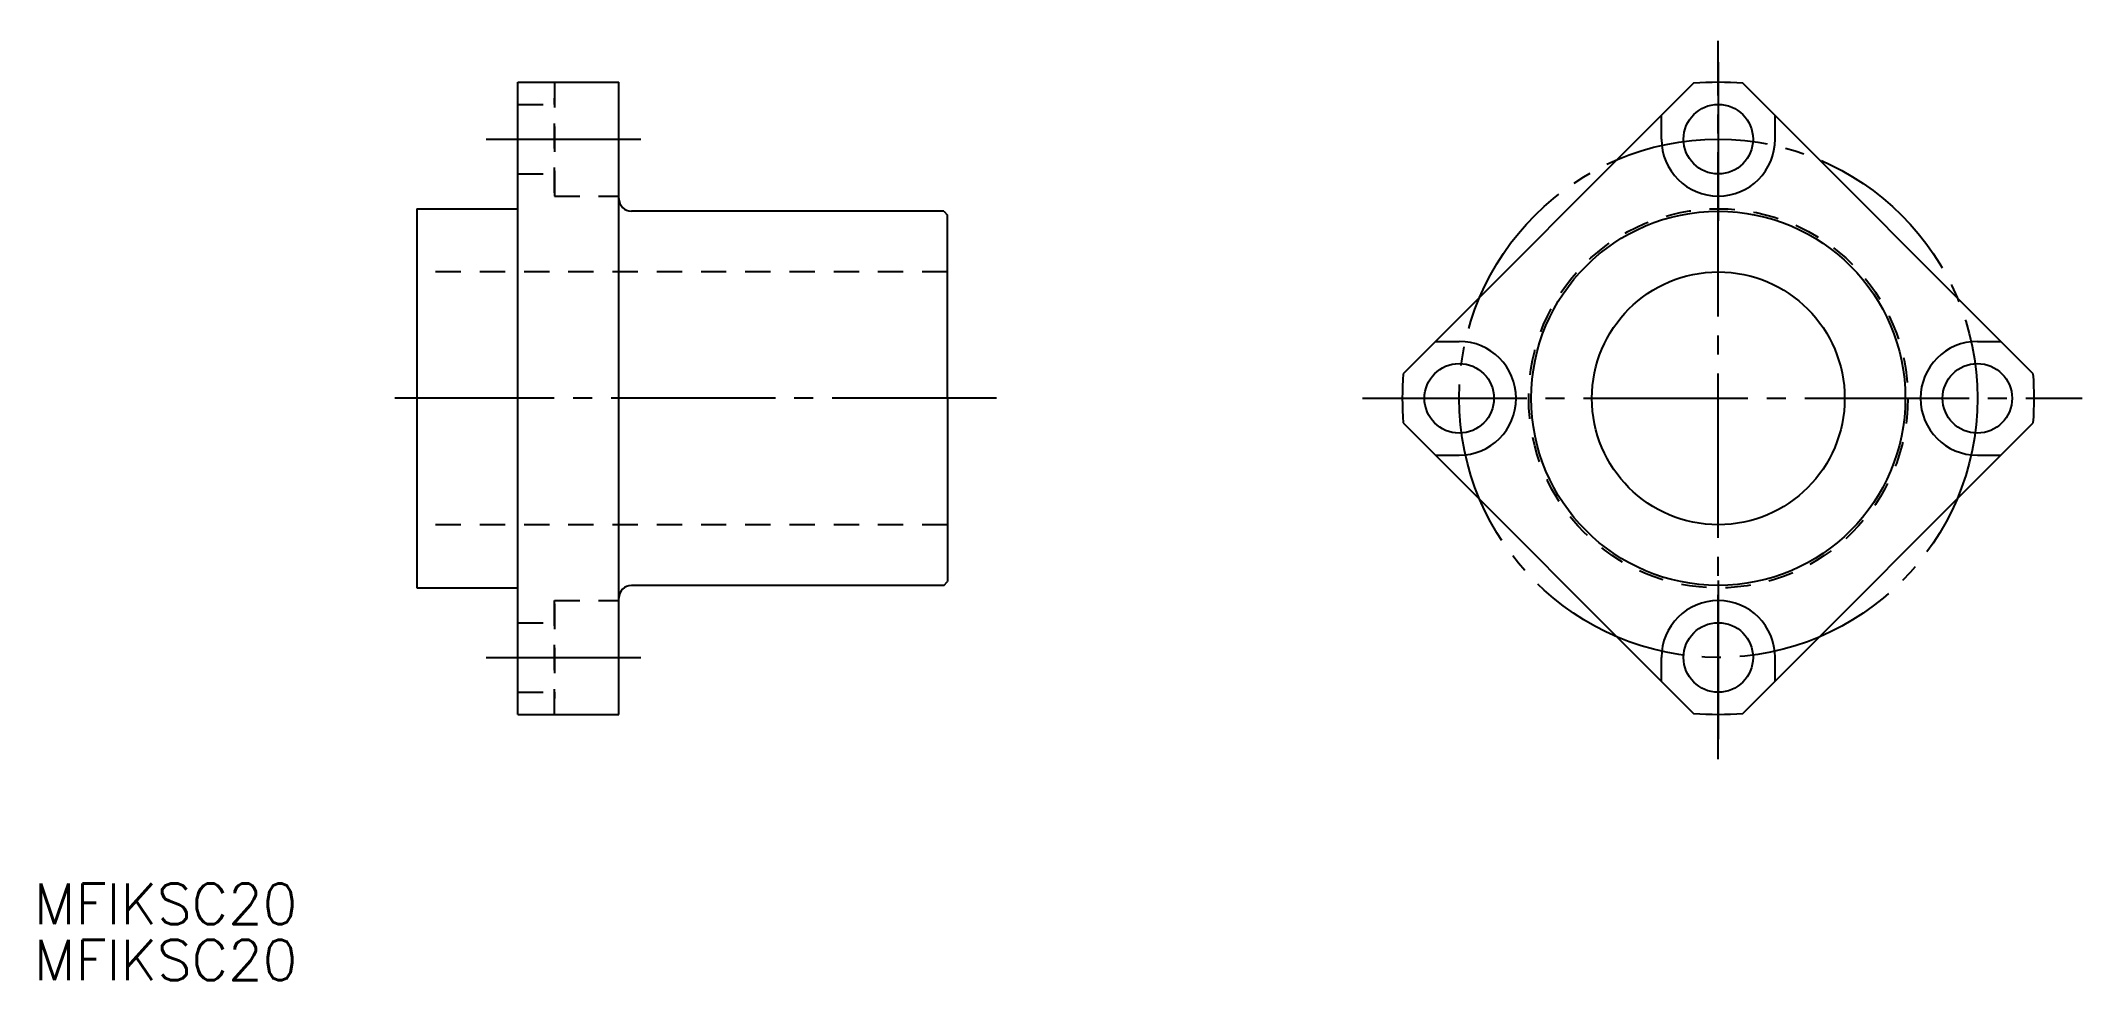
# Model space of a CAD drawing. Extents: x 80 to 242, y 139 to 213.
import ezdxf

# ---------------------------------------------------------------- set-up
doc = ezdxf.new("R2010")
doc.units = 0
doc.linetypes.add('CENTER', pattern=[17.5, 13, -1.5, 1.5, -1.5])
doc.linetypes.add('DASHED', pattern=[3.5, 2, -1.5])
doc.layers.get('0').update_dxf_attribs({"linetype": 'CONTINUOUS'})
doc.layers.add('CENTER', color=1, linetype='CENTER')
doc.styles.get("Standard").update_dxf_attribs({"font": 'txt.shx', "bigfont": '@extfont2.shx'})

msp = doc.modelspace()

# ---------------------------------------------------------------- linework, layer by layer
at = {"color": 1, "linetype": 'CENTER'}
for p, q in [((212.79, 211.32), (212.79, 198.76)), ((212.79, 170.32), (212.79, 157.76))]:
    msp.add_line(p, q, dxfattribs=at)
at = {"color": 7, "linetype": 'CONTINUOUS'}
for p, q in [((117.8, 209.73), (125.8, 209.73)), ((117.8, 159.73), (117.8, 209.73)), ((125.8, 159.73), (125.8, 209.73)), ((210.84, 209.65), (187.86, 186.68)), ((237.71, 186.68), (214.73, 209.65)), ((125.8, 200.73), (125.8, 207.98)), ((208.29, 205.23), (208.29, 207.1)), ((217.29, 205.23), (217.29, 207.1)), ((109.8, 199.73), (117.8, 199.73)), ((109.8, 199.73), (109.8, 169.73)), ((151.5, 199.53), (126.8, 199.53)), ((151.5, 199.53), (151.8, 199.23)), ((151.8, 184.73), (151.8, 199.23)), ((190.42, 189.23), (192.29, 189.23)), ((233.29, 189.23), (235.16, 189.23)), ((151.8, 184.73), (151.8, 170.23)), ((187.86, 182.78), (210.84, 159.81)), ((214.73, 159.81), (237.71, 182.78)), ((190.42, 180.23), (192.29, 180.23)), ((233.29, 180.23), (235.16, 180.23)), ((109.8, 169.73), (117.8, 169.73)), ((151.5, 169.93), (126.8, 169.93)), ((151.5, 169.93), (151.8, 170.23)), ((208.29, 162.36), (208.29, 164.23)), ((217.29, 162.36), (217.29, 164.23)), ((117.8, 159.73), (125.8, 159.73))]:
    msp.add_line(p, q, dxfattribs=at)
at = {"color": 3, "linetype": 'DASHED'}
for p, q in [((120.7, 209.73), (120.7, 200.73)), ((120.7, 200.98), (120.7, 208.48)), ((120.7, 200.98), (120.7, 208.48)), ((117.8, 207.98), (120.7, 207.98)), ((117.8, 202.48), (120.7, 202.48)), ((120.7, 200.73), (125.8, 200.73)), ((151.8, 194.73), (109.8, 194.73)), ((151.8, 174.73), (109.8, 174.73)), ((120.7, 168.73), (125.8, 168.73)), ((120.7, 159.73), (120.7, 168.73)), ((120.7, 168.48), (120.7, 160.98)), ((120.7, 168.48), (120.7, 160.98)), ((117.8, 166.98), (120.7, 166.98)), ((117.8, 161.48), (120.7, 161.48))]:
    msp.add_line(p, q, dxfattribs=at)
at = {"color": 7, "linetype": 'CONTINUOUS'}
for centre, radius in [((212.79, 205.23), 2.75), ((212.79, 184.73), 14.8), ((212.79, 184.73), 10), ((192.29, 184.73), 2.75), ((233.29, 184.73), 2.75), ((212.79, 164.23), 2.75)]:
    msp.add_circle(centre, radius, dxfattribs=at)
at = {"color": 3, "linetype": 'DASHED'}
msp.add_circle((212.79, 184.73), 15, dxfattribs=at)
at = {"color": 7, "linetype": 'CONTINUOUS'}
for centre, radius, start, end in [((212.79, 185.23), 24.5, 85.4405, 94.5595), ((212.79, 205.23), 4.5, 180, 0), ((126.8, 200.53), 1, 180, 270), ((192.29, 184.73), 4.5, 270, 90), ((233.29, 184.73), 4.5, 90, 270), ((212.29, 184.73), 24.5, 175.4405, 184.5595), ((213.29, 184.73), 24.5, 355.4405, 4.5595), ((126.8, 168.93), 1, 90, 180), ((212.79, 164.23), 4.5, 0, 180), ((212.79, 184.23), 24.5, 265.4405, 274.5595)]:
    msp.add_arc(centre, radius, start, end, dxfattribs=at)
at = {"layer": 'CENTER', "color": 1, "linetype": 'CENTER'}
for p, q in [((212.79, 156.19), (212.79, 213.01)), ((115.3, 205.23), (127.54, 205.23)), ((155.68, 184.73), (108.06, 184.73)), ((184.63, 184.73), (241.58, 184.73)), ((115.3, 164.23), (127.54, 164.23))]:
    msp.add_line(p, q, dxfattribs=at)
msp.add_circle((212.79, 184.73), 20.5, dxfattribs=at)

# ---------------------------------------------------------------- texts
at = {"color": 7, "linetype": 'CONTINUOUS'}
for p in [(79.51, 143.14), (79.51, 138.7)]:
    msp.add_text('MFIKSC20', height=3.2, dxfattribs=at).set_placement(p)

doc.saveas('drawing.dxf')
